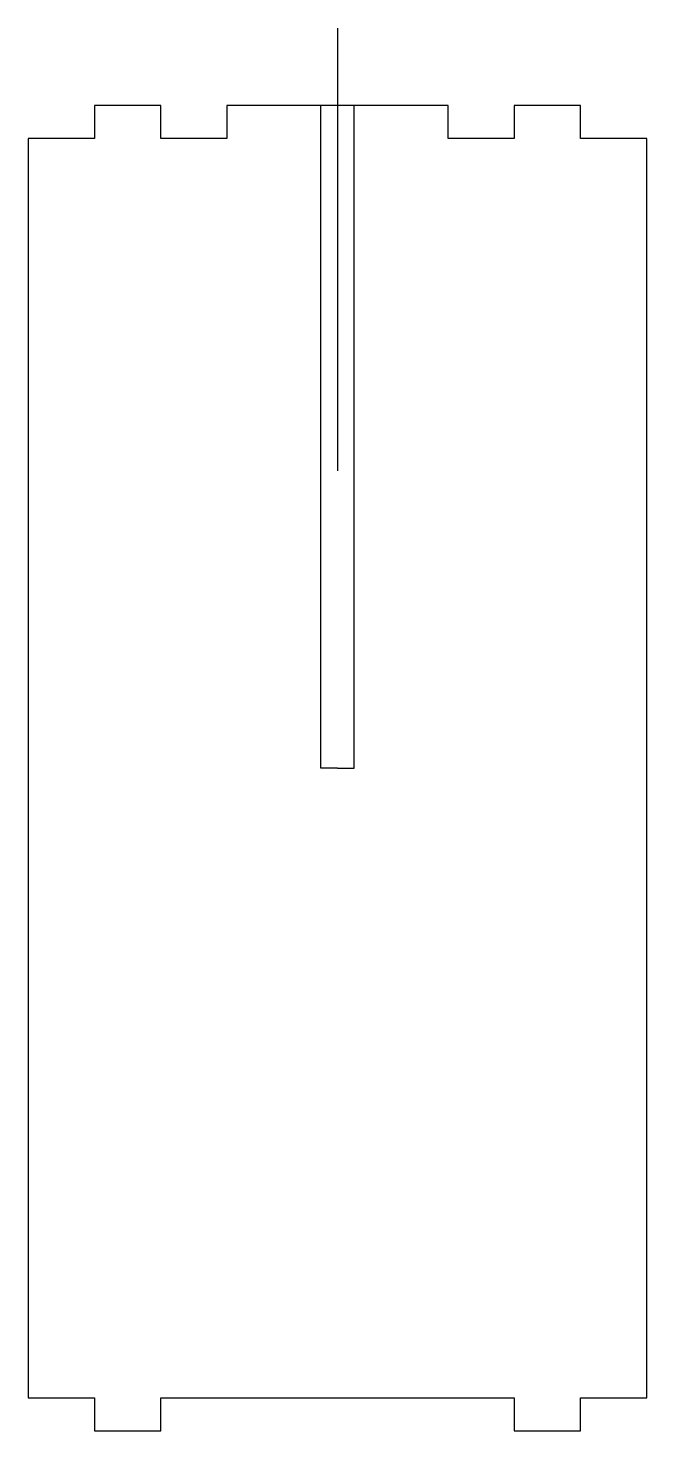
# Model space of a CAD drawing. Header units: millimetres. Extents: x -28 to 28, y -117 to 10.
import ezdxf

# ---------------------------------------------------------------- set-up
doc = ezdxf.new("R2010")
doc.units = ezdxf.units.MM
doc.layers.get('0').update_dxf_attribs({"linetype": 'CONTINUOUS'})

msp = doc.modelspace()

# ---------------------------------------------------------------- linework, layer by layer
for p, q in [((0, 10), (0, -8)), ((0, 7.63), (0, -30.09)), ((-16, 3), (-22, 3)), ((-22, 3), (-22, 0)), ((-16, 0), (-16, 3)), ((10, 3), (-10, 3)), ((-10, 3), (-10, 0)), ((-1.5, -57), (-1.5, 3)), ((1.5, -57), (1.5, 3)), ((10, 0), (10, 3)), ((22, 3), (16, 3)), ((16, 3), (16, 0)), ((22, 0), (22, 3)), ((-22, 0), (-28, 0)), ((-28, 0), (-28, -114)), ((-10, 0), (-16, 0)), ((16, 0), (10, 0)), ((28, 0), (22, 0)), ((28, -114), (28, 0)), ((0, -57), (-1.5, -57)), ((0, -57), (1.5, -57)), ((-28, -114), (-22, -114)), ((-22, -114), (-22, -117)), ((-16, -114), (16, -114)), ((-16, -117), (-16, -114)), ((16, -114), (16, -117)), ((22, -117), (22, -114)), ((22, -114), (28, -114)), ((-22, -117), (-16, -117)), ((16, -117), (22, -117))]:
    msp.add_line(p, q)

doc.saveas('drawing.dxf')
